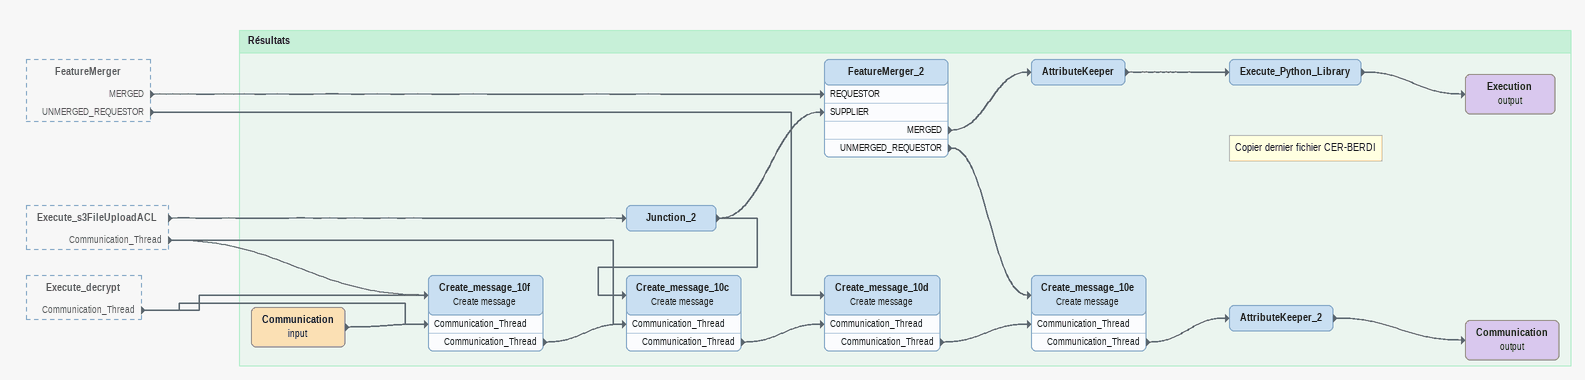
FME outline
FeatureMerger [outside]
    MERGED -> FeatureMerger_2 [REQUESTOR]
    UNMERGED_REQUESTOR -> Create_message_10d
Execute_s3FileUploadACL [outside]
    -> Junction_2
    Communication_Thread -> Create_message_10f
    Communication_Thread -> Create_message_10c [Communication_Thread]
Execute_decrypt [outside]
    Communication_Thread -> Create_message_10f
    Communication_Thread -> Create_message_10f [Communication_Thread]

Bookmark: Résultats
Junction_2
    -> Create_message_10c
    -> FeatureMerger_2 [SUPPLIER]
FeatureMerger_2
    MERGED -> AttributeKeeper
    UNMERGED_REQUESTOR -> Create_message_10e
AttributeKeeper
    -> Execute_Python_Library
Note: Copier dernier fichier CER-BERDI
Execute_Python_Library
    -> Execution (output)
Execution (output)
Communication (input)
    -> Create_message_10f [Communication_Thread]
Create_message_10f: Create message
    Communication_Thread -> Create_message_10c [Communication_Thread]
Create_message_10c: Create message
    Communication_Thread -> Create_message_10d [Communication_Thread]
Create_message_10d: Create message
    Communication_Thread -> Create_message_10e [Communication_Thread]
Create_message_10e: Create message
    Communication_Thread -> AttributeKeeper_2
AttributeKeeper_2
    -> Communication (output)
Communication (output)
